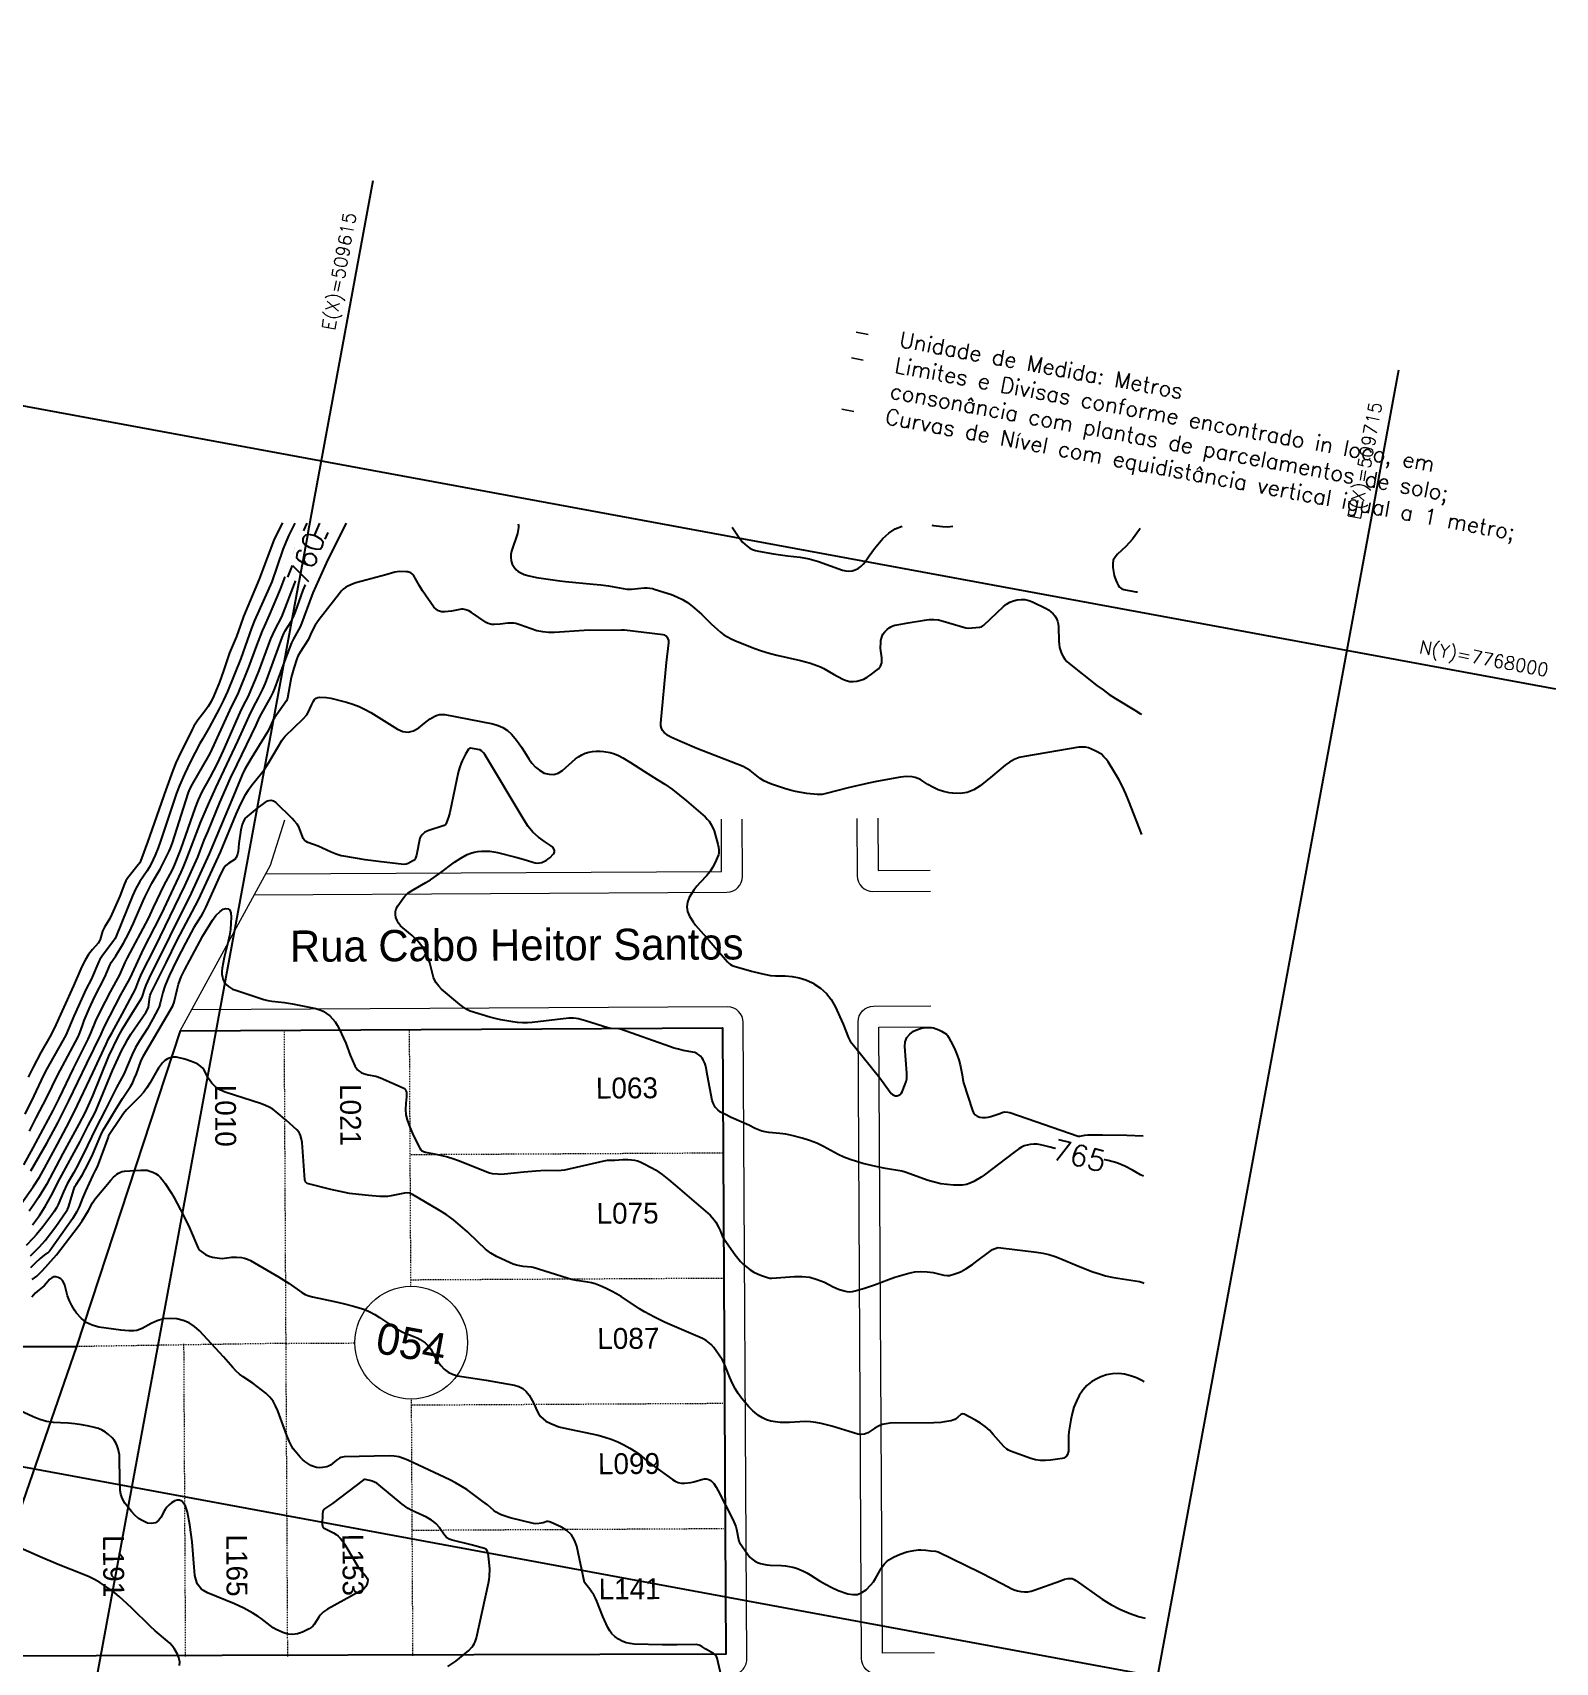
# Model space of a CAD drawing. Header units: centimetres. Extents: x 0 to 1302389, y -144212 to 85618.
# Drawn here: x 380644 to 395193, y -73095 to -57530 of the extents above; entities that cross this region are included whole.
import ezdxf
from ezdxf.enums import TextEntityAlignment as Align

# ---------------------------------------------------------------- set-up
doc = ezdxf.new("R2010")
doc.units = ezdxf.units.CM
doc.header["$LTSCALE"] = 4
doc.linetypes.add('Contínua', pattern=[0])
doc.linetypes.add('TRACEJADO', pattern=[2, 1, -1])
for name, color, linetype in [('CANEVA', 252, 'Continuous'), ('CURVAS-INTERMEDIARIAS', 39, 'Continuous'), ('CURVAS-MESTRA', 34, 'Continuous'), ('LIMITE-L', 7, 'Continuous')]:
    doc.layers.add(name, color=color, linetype=linetype)
for name, color, linetype, lineweight in [('K-ALINHAMENTO', 10, 'Continuous', 9), ('P-MEIOFIO', 171, 'Continuous', 9), ('P-URB', 2, 'Continuous', 9), ('textos', 2, 'Continuous', 9)]:
    doc.layers.add(name, color=color, linetype=linetype, lineweight=lineweight)
doc.styles.add('EC_NOMES', font='GOTHIC.TTF')
doc.styles.add('L50', font='ROMANS.SHX', dxfattribs={"height": 1.25})
doc.styles.add('Padrão', font='simplex.shx')
doc.styles.add('ROMANS', font='romans.shx')

msp = doc.modelspace()

# ---------------------------------------------------------------- linework, layer by layer
at = {"color": 1}
for points in [[(382052.921, -67063.251), (387235.376, -67034.993), (387267.982, -73014.749), (380045.021, -73034.495)], [(382052.921, -67063.251), (381063.779, -70078.744)]]:
    msp.add_lwpolyline(points, dxfattribs=at)
at = {"layer": 'CURVAS-INTERMEDIARIAS'}
for points, elevation in [([(380533.538, -68715.198), (380651.239, -68552.643), (380710.085, -68462.142), (380759.407, -68374.32), (380880.738, -68144.207), (380967.943, -67983.022), (381044.324, -67833.47), (381220.288, -67465.263), (381345.901, -67189.086), (381369.258, -67140.709), (381403.089, -67077.543), (381500.035, -66904.668), (381603.403, -66714.026), (381625.939, -66663.733), (381654.936, -66589.702), (381686.278, -66519.438), (381813.954, -66265.179), (382097.916, -65678.686), (382221.978, -65404.757), (382246.631, -65344.041), (382284.555, -65242.753), (382320.124, -65155.473), (382434.565, -64882.493), (382535.976, -64650.322), (382597.889, -64518.742), (382781.575, -64143.793), (382813.394, -64070.232), (382830.318, -64034.956), (382921.235, -63876.008), (382944.118, -63830.309), (382958.473, -63794.782), (383063.324, -63506.45), (383122.121, -63356.295), (383139.244, -63319.779), (383189.249, -63233.797), (383206.081, -63198.363), (383324.736, -62881.162), (383468.838, -62562.113), (383643.475, -62214.831)], 75944.034), ([(383150.639, -62213.286), (383092.559, -62329.929), (383062.378, -62397.418), (383036.075, -62466.464), (382929.432, -62773.661), (382764.971, -63145.107), (382737.289, -63216.898), (382635.066, -63506.425), (382506.472, -63821.294), (382467.496, -63904.246), (382425.439, -63988.625), (382328.025, -64172.38), (382266.526, -64276.368), (382243.165, -64318.674), (382153.531, -64489.991), (382095.227, -64611.19), (382048.446, -64720.105), (382020.161, -64793.903), (381868.444, -65242.033), (381842.42, -65313.908), (381814.097, -65384.891), (381776.302, -65468.142), (381758.33, -65502.231), (381737.532, -65534.724), (381667.47, -65635.356), (381629.83, -65704.488), (381598.882, -65774.378), (381443.641, -66159.223), (381431.64, -66181.675), (381410.697, -66213.908), (381311.198, -66342.771), (381286.986, -66380.522), (381276.592, -66400.362), (381202.496, -66571.782), (381156.539, -66662.9), (381038.607, -66922.901), (380960.328, -67104.13), (380780.828, -67425.63), (380748.246, -67487.354), (380655.795, -67685.059), (380571.093, -67859.03)], 75545.377), ([(383032.913, -62212.917), (382970.868, -62328.068), (382947.966, -62376.286), (382885.522, -62546.129), (382807.885, -62749.732), (382659.174, -63105.479), (382632.045, -63190.244), (382593.385, -63298.318), (382525.285, -63454.285), (382468.536, -63624.47), (382429.15, -63732.085), (382376.362, -63864.519), (382350.552, -63917.4), (382321.204, -63964.245), (382289.795, -64009.737), (382224.03, -64094.623), (382203.748, -64123.937), (382185.485, -64154.557), (382168.562, -64186.042), (382038.943, -64448.131), (382013.759, -64503.165), (381984.175, -64578.284), (381917.334, -64760.743), (381740.751, -65262.515), (381684.992, -65416.799), (381667.503, -65458.537), (381654.346, -65479.073), (381552.634, -65602.744), (381534.795, -65629.257), (381521.641, -65658.438), (381477.083, -65777.818), (381401.768, -65950.128), (381382.511, -65989.036), (381331.925, -66073.776), (381311.946, -66112.805), (381304.44, -66133.361), (381288.85, -66190.937), (381284.007, -66202.893), (381269.982, -66224.668), (381215.918, -66286.367), (381177.782, -66335.086), (381145.494, -66387.865), (381131.28, -66415.492), (381104.922, -66471.718), (381036.166, -66632.996), (380850.511, -67040.226), (380809.771, -67119.781), (380722.052, -67271.07), (380648.428, -67410.52), (380602.858, -67505.197)], 75445.713), ([(380613.72, -68021.735), (380678.64, -67892.424), (380779.909, -67698.445), (380882.204, -67488.208), (381080.848, -67119.578), (381096.602, -67082.789), (381119.658, -67011.786), (381136.972, -66965.18), (381184.246, -66854.532), (381237.313, -66740.23), (381334.723, -66550.019), (381384.31, -66429.318), (381395.719, -66410.02), (381439.35, -66348.177), (381512.632, -66225.61), (381564.955, -66129.546), (381609.822, -66036.32), (381700.151, -65822.717), (381719.748, -65780.76), (381784.46, -65653.123), (381864.298, -65519.918), (381949.903, -65348.688), (381962.822, -65317.862), (381980.493, -65266.579), (382131.857, -64795.5), (382144.333, -64761.48), (382170.937, -64707.266), (382327.052, -64437.311), (382342.458, -64408.333), (382528.665, -64003.708), (382610.196, -63835.222), (382710.522, -63588.783), (382787.109, -63381.54), (382840.93, -63241.757), (382858.322, -63201.145), (382908.487, -63093.666), (383012.583, -62844.761), (383156.521, -62463.494), (383206.41, -62347.684), (383268.131, -62213.654)], 75645.041), ([(385283.889, -62219.974), (385285.426, -62237.398), (385285.875, -62256.748), (385284.71, -62275.9), (385275.892, -62313.382), (385220.537, -62481.007), (385214.15, -62512.462), (385212.388, -62543.677), (385217.579, -62574.503), (385227.39, -62605.068), (385244.931, -62636.25), (385262.452, -62658.155), (385284.27, -62675.786), (385308.956, -62690.561), (385341.221, -62704.304), (385387.399, -62718.721), (385459.178, -62732.202), (385569.579, -62749.866), (385680.252, -62765.402), (385735.771, -62771.663), (386000.098, -62795.824), (386073.636, -62804.005), (386146.875, -62814.522), (386321.582, -62843.546), (386344.13, -62845.096), (386366.723, -62844.647), (386488.331, -62833.734), (386514.978, -62833.506), (386541.376, -62835.281), (386567.4, -62840.067), (386593.168, -62846.843), (386746.847, -62896.876), (386800.644, -62917.838), (386852.343, -62942.579), (386900.923, -62973.018), (386947.418, -63007.227), (387035.307, -63083.509), (387127.593, -63176.87), (387186.437, -63230.974), (387217.29, -63256.477), (387249.637, -63279.762), (387283.147, -63301.032), (387318.403, -63319.269), (387354.814, -63335.481), (387536.552, -63406.992), (387608.586, -63433.087), (387681.408, -63456.51), (387755.397, -63475.912), (387980.205, -63524.73), (388076.919, -63551.968), (388138.222, -63572.452), (388171.113, -63585.936), (388202.906, -63601.852), (388295.52, -63655.899), (388386.45, -63705.348), (388418.695, -63718.318), (388451.61, -63726.677), (388485.538, -63728.129), (388520.144, -63724.974), (388554.218, -63715.639), (388586.892, -63703.299), (388617.484, -63686.429), (388646.686, -63666.546), (388725.328, -63604.299), (388736.789, -63592.784), (388746.138, -63580.079), (388752.338, -63565.555), (388756.418, -63549.829), (388757.905, -63533.107), (388757.114, -63499.749), (388747.123, -63434.763), (388744.946, -63407.483), (388747.118, -63352.699), (388749.254, -63334.06), (388756.642, -63303.661), (388768.288, -63275.671), (388786.335, -63251.326), (388808.649, -63229.39), (388826.62, -63215.662), (388844.272, -63204.267), (388862.749, -63194.879), (388882.473, -63188.509), (388903.033, -63184.138), (389010.955, -63167.595), (389165.934, -63139.524), (389210.483, -63134.394), (389254.801, -63133.579), (389298.754, -63139.245), (389342.466, -63149.234), (389560.438, -63215.691), (389581.155, -63217.166), (389694.324, -63209.143), (389710.409, -63203.6), (389732.061, -63188.819), (389919.287, -63011.943), (389948.854, -62988.55), (389980.381, -62969.086), (390014.872, -62955.521), (390051.322, -62945.895), (390088.844, -62943.137), (390125.722, -62944.911), (390161.627, -62953.488), (390196.886, -62966.608), (390327.324, -63029.709), (390351.525, -63043.817), (390373.911, -63060.073), (390393.541, -63079.56), (390411.357, -63101.185), (390425.243, -63125.327), (390436.064, -63150.474), (390442.287, -63177.143), (390445.436, -63204.816), (390448.654, -63340.377), (390451.162, -63371.083), (390455.984, -63401.274), (390464.26, -63430.714), (390474.826, -63459.655), (390489.058, -63486.75), (390505.673, -63512.024), (390525.849, -63534.541), (390548.407, -63555.238), (390813.581, -63764.073), (390871.133, -63807.56), (390929.769, -63849.454), (390990.042, -63888.964), (391175.626, -64000.561), (391229.504, -64035.677), (391238.295, -64042.667)], 75944.034), ([(387326.686, -62253.282), (387390.489, -62347.373), (387427.896, -62394.842), (387472.481, -62435.66), (387497.521, -62452.255), (387523.748, -62466.149), (387551.735, -62476.001), (387580.909, -62483.163), (387721.395, -62506.181), (387855.576, -62525.582), (387976.384, -62540.79), (388065.058, -62556.519), (388151.521, -62581.701), (388383.569, -62664.188), (388413.891, -62671.329), (388444.109, -62673.991), (388474.174, -62669.956), (388504.137, -62661.433), (388532.072, -62646.819), (388557.583, -62629.305), (388579.49, -62607.436), (388598.984, -62582.668), (388635.479, -62527.798), (388687.29, -62458.102), (388768.864, -62360.772), (388823.984, -62309.707), (388884.339, -62268.709), (388952.554, -62242.826)], 75844.37), ([(389237.053, -62235.089), (389251.532, -62238.291), (389338.006, -62248.049), (389387.853, -62248.631), (389436.518, -62243.38)], 75844.37), ([(380628.631, -68399.088), (380780.388, -68136.213), (380884.445, -67942.942), (380990.591, -67730.841), (381162.208, -67374.429), (381299.615, -67093.711), (381332.13, -67020.938), (381488.841, -66717.961), (381576.787, -66560.005), (381708.025, -66277.843), (381813.25, -66073.751), (381877.982, -65942.216), (382064.352, -65549.276), (382087.246, -65497.702), (382119.357, -65417.84), (382252.008, -65067.397), (382324.65, -64897.482), (382394.569, -64741.324), (382604.905, -64296.764), (382711.881, -64058), (382752.817, -63977.335), (382802.833, -63884.159), (382843.925, -63799.186), (382868.626, -63741.286), (382891.336, -63682.583), (383029.368, -63305.364), (383044.207, -63269.521), (383057.87, -63243.89), (383115.293, -63154.453), (383135.273, -63115.201), (383155.746, -63062.683), (383230.912, -62855.725), (383272.738, -62750.212), (383346.902, -62571.892), (383468.28, -62302.291)], 75844.37), ([(391227.529, -62264.408), (391221.195, -62276.697), (391152.593, -62367.17), (391121.637, -62403.3), (391088.477, -62437.421), (391008.333, -62510.662), (390985.617, -62538.553), (390969.59, -62568.755), (390963.597, -62602.411), (390964.292, -62638.377), (390979.089, -62714.375), (390992.712, -62759.803), (391005.085, -62788.784), (391014.773, -62807.286), (391025.199, -62821.292), (391037.358, -62832.943), (391052.119, -62841.041), (391068.614, -62846.773), (391184.734, -62869.963), (391200.81, -62870.338)], 75844.37), ([(391243.029, -65186.855), (391118.642, -64870.116), (391088.95, -64799.971), (391056.882, -64730.999), (391021.232, -64663.807), (390983.217, -64597.79), (390920.619, -64495.419), (390901.986, -64468.83), (390880.178, -64444.785), (390856.763, -64422.025), (390803.379, -64391.591), (390761.871, -64371.975), (390732.64, -64361.337), (390702.883, -64354.371), (390672.359, -64352.93), (390641.329, -64355.164), (390120.625, -64441.533), (390070.705, -64454.073), (390023.077, -64471.597), (389978.917, -64496.572), (389937.052, -64526.521), (389815.986, -64627.068), (389696.269, -64723.607), (389636.334, -64760.354), (389573.435, -64786.205), (389506.095, -64795.72), (389435.808, -64794.353), (389401.516, -64789.276), (389347.213, -64777.422), (389294.725, -64760.958), (389244.927, -64737.551), (389196.932, -64709.542), (389150.101, -64677.754), (389126.224, -64663.868), (389101.433, -64652.347), (389075.291, -64644.356), (389048.256, -64638.734), (388992.84, -64635.543), (388937.592, -64640.987), (388708.358, -64681.816), (388631.218, -64697.031), (388435.385, -64743.755), (388225.975, -64797.651), (388188.93, -64804.734), (388163.843, -64806.729), (388138.728, -64806.347), (388041.883, -64795.95), (387987.581, -64788.15), (387933.783, -64778.062), (387880.738, -64764.555), (387828.195, -64748.77), (387704.833, -64707.337), (387666.855, -64692.255), (387630.271, -64674.623), (387595.791, -64653.174), (387562.714, -64629.177), (387498.388, -64577.699), (387455.895, -64549.975), (387432.839, -64539.484), (386991.916, -64367.299), (386826.544, -64297.715), (386742.002, -64258.952), (386719.634, -64245.618), (386678.969, -64212.882), (386663.543, -64193.239), (386652.198, -64172.08), (386646.969, -64148.645), (386645.809, -64123.701), (386700.223, -63545.284), (386723.828, -63358.326), (386724.075, -63346.068), (386722.561, -63334.234), (386712.46, -63312.322), (386695.407, -63289.855), (386686.123, -63283.873), (386669.992, -63279.627), (386300.912, -63237.07), (386270.374, -63234.997), (385912.552, -63240.188), (385631.844, -63258.243), (385574.663, -63258.294), (385518.206, -63253.491), (385462.864, -63241.395), (385408.245, -63224.445), (385299.726, -63184.406), (385261.356, -63174.471), (385240.811, -63170.91), (385222.387, -63169.037), (385185.272, -63170.088), (385112.735, -63180.244), (385055.176, -63183.437), (385031.682, -63182.513), (385020.138, -63180.483), (384997.556, -63173.738), (384976.437, -63163.523), (384837.851, -63067.438), (384812.371, -63052.242), (384784.961, -63040.855), (384756.391, -63035.477), (384741.952, -63035.952), (384647.628, -63054.378), (384582.114, -63062.892), (384551.669, -63060.969), (384523.799, -63053.389), (384499.782, -63037.348), (384478.341, -63015.652), (384370.739, -62862.382), (384339.252, -62813.807), (384284.377, -62712.041), (384274.523, -62701.738), (384256.572, -62690.061), (384229.627, -62680.818), (384211.951, -62678.465), (384150.991, -62676.48), (384128.657, -62678.324), (384106.694, -62682.771), (384019.742, -62709.41), (383732.765, -62784.452), (383707.019, -62793.409), (383657.407, -62816.191), (383634.364, -62830.492), (383612.821, -62846.55), (383593.535, -62865.255), (383575.757, -62885.728), (383381.904, -63134.646), (383343.604, -63190.175), (383312.298, -63249.926), (383275.99, -63327.766), (383199.374, -63446.87), (383179.046, -63485.105), (383167.825, -63511.724), (383140.041, -63599.378), (383115.912, -63688.042), (383097.227, -63778.015), (383078.205, -63885.287), (383069.376, -63911.031), (382954.939, -64073.034), (382940.87, -64098.611), (382903.522, -64178.235), (382885.238, -64212.753), (382731.743, -64462.05), (382670.032, -64571.796), (382647.978, -64619.482), (382546.871, -64856.483), (382332.391, -65373.685), (382160.387, -65748.764), (381954.069, -66157.468), (381759.521, -66556.164), (381726.864, -66627.179), (381712.99, -66661.031), (381691.679, -66731.091), (381679.881, -66761.718), (381572.583, -66928.8), (381490.157, -67064.547), (381462.191, -67114.506), (381370.259, -67303.915), (381217.358, -67683.668), (381189.233, -67748.364), (381146.664, -67838.426), (381086.588, -67955.72), (380934.609, -68235.936), (380778.363, -68530.961), (380700.957, -68656.101), (380657.18, -68722.082), (380610.217, -68785.833)], 76043.698), ([(380642.429, -68915.865), (380709.414, -68825.417), (380763.364, -68741.947), (380821.408, -68639.987), (380904.944, -68474.963), (381099.221, -68119.108), (381175.636, -67967.18), (381238.457, -67848.954), (381251.75, -67819.95), (381407.167, -67443.368), (381498.348, -67248.418), (381525.015, -67195.676), (381553.368, -67143.903), (381584.238, -67093.589), (381616.8, -67044.266), (381725.46, -66888.189), (381742.012, -66860.142), (381750.08, -66837.582), (381763.453, -66739.006), (381767.167, -66723.233), (381772.936, -66708.072), (381922.201, -66408.534), (382022.334, -66202.762), (382229.7, -65811.542), (382438.022, -65357.256), (382588.999, -64994.508), (382632.074, -64901.874), (382680.9, -64802.904), (382706.637, -64760.186), (382735.871, -64719.613), (382831.253, -64603.215), (382855.817, -64570.526), (382900.07, -64501.694), (383025.238, -64289.052), (383040.165, -64267.333), (383057.893, -64247.844), (383229.283, -64083.458), (383263.399, -64044.76), (383276.806, -64022.983), (383307.763, -63953.216), (383326.767, -63914.524), (383338.733, -63898.846), (383352.851, -63886.778), (383370.181, -63880.087), (383389.652, -63877.004), (383452.995, -63878.71), (383493.089, -63885.457), (383643.591, -63924.21), (383704.476, -63942.843), (383763.817, -63965.063), (383820.865, -63992.677), (383876.37, -64023.868), (384130.175, -64183.304), (384182.318, -64203.12), (384233.636, -64209.791), (384283.712, -64196.733), (384332.963, -64170.529), (384402.939, -64112.782), (384443.527, -64082.779), (384487.083, -64057.287), (384509.987, -64048.291), (384533.357, -64042.483), (384557.407, -64041.442), (384581.924, -64043.578), (385042.107, -64131.572), (385091.822, -64146.207), (385138.382, -64166.513), (385180.215, -64195.34), (385218.892, -64229.848), (385253.63, -64269.983), (385286.581, -64311.46), (385316.851, -64354.936), (385345.323, -64399.751), (385383.951, -64465.03), (385413.978, -64506.697), (385448.043, -64543.951), (385488.165, -64574.58), (385532.324, -64600.807), (385578.295, -64613.048), (385622.819, -64614.856), (385665.178, -64601.001), (385706.089, -64576.713), (385831.257, -64466.627), (385860.074, -64444.879), (385890.51, -64426.277), (385923.368, -64412.39), (385957.836, -64401.639), (385993.669, -64395.406), (386029.614, -64391.808), (386065.749, -64392.168), (386101.996, -64395.164), (386160.991, -64405.979), (386202.923, -64417.869), (386243.148, -64434.663), (386282.231, -64454.732), (386358.021, -64500.879), (386489.338, -64587.533), (386611.893, -64661.705), (386685.367, -64708.65), (386757.033, -64758.079), (386825.997, -64811.224), (386893.145, -64866.842), (387068.539, -65020.116), (387089.307, -65040.026), (387108.123, -65061.785), (387131.376, -65097.924), (387154.664, -65152.373), (387191.545, -65280.885), (387197.911, -65309.527), (387201.347, -65338.661), (387201.262, -65353.169), (387199.805, -65367.423), (387196.304, -65381.33), (387161.923, -65461.847), (387140.376, -65503.607), (387115.745, -65543.185), (387086.519, -65579.493), (387021.097, -65647.323), (386990.012, -65682.669), (386961.977, -65720.484), (386918.294, -65789.411), (386901.098, -65833.951), (386893.865, -65878.435), (386901.546, -65922.836), (386919.188, -65967.192), (386953.831, -66021.286), (386976.82, -66053.372), (387001.709, -66084.006), (387107.9, -66201.675), (387284.487, -66405.389), (387298.034, -66418.522), (387312.745, -66429.854), (387329.181, -66438.484), (387346.781, -66445.312), (387512.854, -66493.377), (387603.703, -66516.592), (387649.433, -66526.133), (387695.434, -66533.444), (387741.852, -66537.395), (387833.385, -66539.129), (387901.413, -66544.275), (387967.789, -66555.896), (388031.723, -66577.231), (388094, -66605.061), (388109.64, -66613.503), (388172.562, -66656.118), (388228.315, -66705.394), (388273.315, -66764.654), (388311.135, -66830.574), (388387.128, -67000.901), (388440.305, -67130.244), (388456.954, -67161.92), (388486.074, -67200.156), (388737.505, -67510.945), (388837.555, -67649.24), (388847.951, -67661.71), (388859.52, -67671.671), (388872.143, -67679.05), (388886.342, -67682.564), (388904.461, -67683.235), (388920.094, -67679.038), (388933.679, -67672.102), (388944.185, -67661.039), (388952.633, -67647.235), (388981.619, -67573.322), (388989.755, -67547.38), (388995.442, -67521.086), (388997.46, -67494.246), (388997.018, -67467.064), (388976.326, -67212.979), (388981.661, -67167.192), (388996.19, -67126.832), (389024.508, -67094.613), (389062.012, -67067.811), (389099.388, -67050.917), (389128.065, -67040.575), (389157.27, -67033.301), (389187.248, -67030.618), (389223.683, -67031.55), (389250.98, -67035.974), (389277.477, -67042.814), (389302.773, -67053.242), (389327.27, -67066.078), (389374.194, -67096.433), (389383.749, -67106.539), (389395.615, -67123.892), (389438.807, -67205.45), (389459.723, -67249.255), (389478.245, -67293.945), (389493.188, -67339.962), (389505.74, -67386.853), (389520.262, -67451.227), (389526.268, -67482.143), (389532.473, -67528.937), (389538.853, -67559.639), (389622.623, -67824.218), (389634.263, -67846.689), (389649.35, -67865.256), (389669.612, -67877.977), (389693.33, -67886.797), (389720.212, -67889.796), (389746.927, -67890.129), (389773.395, -67886.474), (389799.696, -67880.163), (389875.88, -67855.417), (389916.581, -67838.742), (389933.873, -67836.919), (389960.143, -67839.115), (389981.427, -67844.597), (390635.074, -68067.707), (390649.272, -68067.491), (390695.993, -68058.608), (390727.411, -68055.481), (390866.554, -68055.428), (391099.094, -68059.195), (391254.934, -68064.869)], 76143.362), ([(380625.615, -69212.349), (380711.529, -69127.354), (380764.559, -69066.913), (380866.021, -68932.797), (380966.42, -68788.745), (380978.645, -68768.594), (380987.393, -68746.748), (381038.11, -68578.935), (381048.942, -68550.521), (381059.72, -68530.468), (381117.683, -68442.226), (381173.806, -68333.931), (381219.123, -68239.745), (381295.74, -68059.122), (381318.278, -68012.874), (381367.987, -67927.617), (381434.865, -67817.61), (381504.719, -67707.787), (381554.767, -67633.316), (381578.637, -67595.553), (381600.519, -67556.754), (381619.413, -67516.41), (381636.315, -67475.049), (381679.747, -67356.667), (381703.123, -67300.56), (381985.527, -66823.42), (381997.645, -66790.348), (382025.572, -66667.461), (382038.686, -66618.022), (382065.103, -66545.997), (382098.283, -66476.812), (382241.893, -66210.527), (382271.949, -66157.265), (382362.617, -66007.017), (382395.316, -65962.554), (382435.388, -65924.591), (382463.894, -65902.056), (382490.249, -65894.569), (382512.298, -65896.351), (382527.895, -65912.052), (382539.186, -65937.012), (382540.474, -65976.574), (382539.705, -66035.61), (382535.425, -66094.231), (382525.868, -66152.232), (382512.8, -66209.817), (382492.16, -66286.558), (382474.298, -66363.021), (382454.35, -66464.112), (382451.225, -66493.484), (382453.193, -66522.944), (382457.445, -66550.243), (382462.611, -66570.23), (382470.095, -66589.025), (382481.064, -66606.02), (382494.363, -66621.814), (382515.419, -66640.115), (382534.227, -66653.349), (382554.679, -66663.886), (382576.215, -66672.617), (382854.405, -66763.514), (382892.344, -66774.028), (382931.062, -66781.26), (383049.929, -66792.927), (383128.59, -66804.598), (383350.644, -66850.982), (383387.051, -66861.892), (383421.587, -66876.399), (383453.32, -66896.317), (383483.184, -66919.822), (383509.703, -66947.554), (383533.815, -66977.021), (383554.321, -67009.105), (383572.429, -67042.925), (383636.029, -67181.572), (383679.176, -67296.08), (383722.825, -67397.282), (383734.32, -67417.132), (383748.1, -67434.768), (383765.287, -67449.101), (383784.756, -67461.23), (383806.44, -67470.363), (383828.574, -67477.999), (383851.359, -67483.362), (383923.511, -67496.476), (383969.166, -67512.57), (384184.095, -67607.026), (384195.887, -67614.677), (384205.447, -67623.993), (384211.667, -67635.804), (384215.665, -67649.282), (384216.905, -67664.298), (384216.323, -67694.281), (384209.461, -67755.962), (384208.327, -67815.052), (384211.542, -67864.152), (384222.41, -67912.152), (384247.501, -67982.187), (384284.379, -68065.72), (384342.664, -68184.696), (384353.964, -68200.557), (384361.36, -68206.767), (384378.77, -68216.327), (384397.725, -68222.737), (384497.987, -68240.86), (384552.715, -68252.225), (384606.828, -68265.766), (384660.027, -68282.555), (384712.599, -68301.528), (385010.265, -68418.4), (385036.601, -68424.795), (385087.978, -68430.098), (385109.675, -68430.771), (385153.065, -68428.397), (385337.397, -68408.382), (385453.226, -68398.854), (385543.103, -68395.123), (385665.393, -68396.598), (385692.725, -68395.13), (385728.753, -68389.156), (386103.772, -68304.683), (386137.906, -68299.798), (386207.627, -68297.868), (386282.506, -68292.644), (386332.384, -68292.897), (386365.498, -68295.294), (386394.056, -68299.586), (386422.006, -68305.964), (386449.054, -68315.47), (386475.503, -68327.064), (386561.065, -68371.721), (386595.16, -68391.691), (386660.5, -68436.191), (386723.144, -68484.703), (386783.947, -68535.5), (387116.421, -68823.879), (387137.551, -68844.576), (387156.825, -68866.703), (387173.301, -68890.978), (387198.125, -68937.492), (387213.263, -68970.764), (387233.217, -69021.749), (387250.07, -69053.807), (387356.774, -69201.946), (387381.946, -69234.01), (387408.564, -69264.72), (387437.371, -69293.401), (387467.636, -69320.72), (387500.1, -69345.071), (387533.998, -69366.929), (387570.042, -69385.019), (387607.522, -69400.597), (387666.38, -69419.89), (387686.914, -69423.672), (387707.788, -69424.629), (387924.238, -69407.85), (387998.134, -69408.556), (388070.483, -69416.973), (388140.527, -69436.944), (388209.036, -69464.617), (388294.332, -69507.472), (388344.584, -69529.736), (388396.758, -69547.025), (388423.327, -69552.104), (388449.901, -69554.296), (388476.48, -69552.131), (388503.047, -69547.065), (388592.924, -69521.27), (388686.711, -69489.62), (388820.728, -69438.137), (388881.376, -69416.735), (389014.676, -69376.927), (389072.928, -69365.753), (389131.299, -69360.298), (389189.842, -69363.408), (389248.495, -69372.234), (389351.43, -69395.584), (389380.868, -69400.109), (389402.922, -69399.064), (389445.415, -69388.325), (389493.673, -69371.941), (389516.669, -69361.077), (389559.947, -69336.375), (389623.537, -69295.59), (389654.313, -69273.717), (389803.037, -69160.057), (389814.989, -69152.575), (389840.496, -69140.462), (389867.451, -69133.735), (389895.225, -69133.99), (390234.874, -69178.296), (390294.919, -69187.704), (390354.283, -69200.746), (390412.498, -69217.974), (390440.963, -69228.482), (390652.736, -69317.743), (390773.224, -69363.378), (390838.107, -69384.899), (390895.925, -69401.426), (390954.608, -69414.585), (391013.857, -69425.508), (391220.973, -69456.576), (391248.423, -69465.497), (391260.767, -69475.023)], 76342.69), ([(391264.655, -70414.792), (391243.479, -70402.403), (391190.37, -70376.672), (391134.591, -70357.391), (391077.025, -70342.41), (391018.745, -70336.501), (390961.251, -70337.649), (390904.962, -70349.387), (390849.477, -70368.186), (390817.605, -70382.438), (390764.616, -70412.856), (390717.008, -70449.042), (390677.446, -70493.9), (390643.263, -70544.535), (390616.471, -70600.923), (390593.548, -70658.635), (390576.453, -70718.324), (390563.226, -70779.346), (390545.428, -70894.203), (390542.116, -70930.685), (390541.079, -70967.303), (390542.806, -71059.415), (390540.763, -71076.784), (390530.274, -71110.309), (390521.158, -71124.274), (390510.099, -71135.64), (390496.11, -71143.12), (390480.176, -71148.011), (390368.51, -71163.589), (390320.99, -71167.745), (390297.161, -71167.864), (390273.288, -71167.012), (390226.21, -71160.486), (390180.508, -71147.393), (389987.398, -71076.922), (389969.128, -71068.622), (389951.984, -71058.665), (389922.253, -71032.134), (389823.145, -70917.05), (389784.99, -70877.419), (389744.256, -70841.042), (389699.644, -70809.532), (389652.445, -70781.274), (389543.256, -70724.125), (389532.768, -70721.154), (389521.962, -70722.645), (389511.69, -70727.669), (389483.919, -70753.797), (389469.531, -70765.794), (389454.109, -70775.817), (389437.118, -70782.865), (389419.076, -70787.924), (389356.306, -70798.537), (389322.627, -70802.654), (389254.826, -70806.317), (388837.498, -70811.149), (388798.587, -70815.171), (388761.095, -70823.581), (388725.718, -70838.594), (388691.75, -70857.992), (388654.124, -70884.306), (388624.927, -70901.473), (388593.389, -70913.861), (388560.684, -70918.685), (388528.019, -70913.696), (388280.334, -70838.771), (388179.258, -70812.704), (388128.297, -70802.896), (388077.072, -70796.273), (388025.446, -70794.4), (387973.567, -70795.703), (387876.652, -70802.644), (387831.912, -70803.928), (387787.354, -70802.691), (387743.06, -70797.662), (387698.949, -70790.113), (387656.722, -70777.297), (387616.685, -70760.305), (387579.948, -70737.03), (387545.4, -70709.578), (387526.918, -70692.219), (387488.422, -70653.386), (387451.908, -70612.873), (387418.4, -70569.863), (387386.874, -70525.173), (387360.852, -70485.31), (387329.93, -70431.701), (387305.099, -70375.021), (387255.973, -70245.473), (387245.045, -70222.658), (387232.333, -70200.78), (387153.008, -70087.951), (387127.347, -70057.712), (387112.643, -70044.476), (387080.329, -70021.177), (387045.488, -70001.841), (386731.271, -69868.513), (386681.979, -69846.102), (386584.943, -69797.997), (386490.262, -69745.484), (386444.026, -69717.333), (386266.251, -69601.26), (386221.79, -69573.873), (386176.356, -69548.353), (386129.453, -69525.623), (386081.579, -69504.751), (386017.932, -69480.772), (385983.198, -69470.354), (385947.774, -69462.625), (385839.573, -69446.492), (385794.569, -69437.521), (385750.018, -69426.476), (385426.05, -69323.718), (385409.722, -69320.925), (385332.477, -69313.439), (385299.845, -69308.486), (385267.824, -69301.376), (385236.69, -69291.004), (385206.167, -69278.475), (385077.624, -69217.791), (385022.226, -69186.57), (384971.897, -69147.711), (384901.328, -69082.462), (384798.58, -68982.536), (384733.874, -68923.843), (384666.618, -68868.479), (384595.547, -68818.127), (384521.916, -68771.102), (384274.032, -68625.155), (384259.502, -68618.387), (384244.543, -68613.556), (384212.902, -68611.635), (384164.199, -68619.007), (384071.668, -68639.143), (384035.234, -68643.856), (383998.515, -68645.172), (383961.612, -68644.245), (383853.167, -68636.458), (383762.274, -68627.525), (383671.893, -68615.444), (383582.272, -68598.638), (383493.153, -68578.671), (383281.361, -68525.344), (383268.178, -68519.788), (383257.261, -68510.525), (383253.088, -68504.636), (383249.74, -68498.403), (383246.392, -68484.538), (383218.947, -68130.38), (383214.035, -68096.281), (383204.693, -68063.127), (383197.82, -68047.496), (383189.571, -68032.787), (383167.555, -68007.012), (383069.252, -67918.357), (382970.583, -67835.249), (382938.897, -67811.782), (382904.847, -67791.902), (382868.992, -67775.317), (382831.904, -67761.727), (382483.21, -67649.842), (382434.688, -67627.594), (382391.355, -67599.148), (382355.819, -67561.409), (382325.491, -67517.477), (382280.209, -67433.629), (382271.138, -67421.17), (382249.07, -67399.52), (382223.347, -67381.907), (382209.576, -67374.651), (382162.113, -67354.737), (382098.732, -67333.098), (382033.359, -67318.571), (382018.4, -67316.102), (381988.33, -67315.332), (381959.693, -67319.529), (381933.196, -67331.186), (381908.123, -67347.808), (381885.64, -67369.885), (381864.865, -67393.311), (381846.649, -67418.79), (381830.138, -67445.629), (381764.358, -67564.069), (381736.182, -67608.85), (381704.989, -67651.362), (381669.655, -67690.504), (381542.326, -67818.981), (381513.733, -67853.125), (381487.739, -67889.28), (381370.992, -68065.653), (381364.771, -68077.497), (381260.095, -68361.422), (381243.02, -68397.734), (381219.073, -68442.831), (381149.409, -68593.33), (381121.489, -68659.827), (381089.445, -68742.945), (381064.981, -68794.736), (381045.787, -68827.758), (381024.402, -68859.423), (380807.834, -69163.83), (380795.462, -69175.774), (380756.133, -69205.655), (380716.69, -69238.788), (380673.028, -69278.845), (380625.235, -69326.46)], 76442.354), ([(380641.365, -69438.207), (380685.109, -69404.561), (380737.329, -69352.463), (380871.516, -69201.284), (381080.749, -68930.447), (381119.172, -68876.886), (381179.128, -68778.563), (381217.134, -68705.86), (381243.539, -68666.164), (381390.637, -68490.521), (381418.311, -68460.586), (381433.219, -68446.708), (381448.654, -68433.373), (381465.221, -68422.254), (381482.683, -68413.368), (381501.463, -68407.826), (381521.14, -68404.508), (381679.524, -68392.795), (381708.715, -68392.724), (381737.464, -68395.328), (381765.558, -68401.966), (381793.219, -68411.281), (381818.935, -68424.706), (381842.651, -68440.62), (381863.374, -68460.279), (381882.105, -68482.437), (381910.491, -68522.453), (381969.931, -68612.727), (381997.092, -68659.429), (382084.972, -68826.905), (382144.073, -68945.798), (382226.298, -69138.073), (382233.902, -69152.653), (382239.238, -69158.666), (382275.332, -69184.822), (382295.687, -69197.642), (382316.861, -69208.606), (382339.262, -69216.767), (382362.485, -69223.053), (382431.067, -69235.518), (382454.176, -69236.938), (382477.28, -69235.59), (382546.842, -69225.736), (382593.749, -69224.132), (382640.278, -69227.426), (382670.248, -69233.346), (382698.994, -69243.703), (382726.921, -69257.009), (382993.529, -69410.996), (383096.69, -69477.633), (383216.264, -69562.95), (383248.139, -69581.881), (383282.907, -69594.748), (383319.295, -69603.891), (383527.657, -69647.534), (383610.455, -69666.657), (383711.17, -69692.313), (383765.916, -69707.421), (383817.025, -69724.826), (383866.539, -69745.546), (383913.676, -69771.228), (383959.232, -69800.206), (384043.697, -69859.69), (384128.883, -69913.015), (384188.4, -69943.395), (384285.811, -69980.907), (384317.362, -69995.116), (384347.547, -70012.052), (384393.813, -70042.783), (384414.952, -70060.41), (384433.842, -70079.902), (384449.361, -70102.167), (384488.065, -70176.034), (384518.487, -70222.912), (384544.859, -70259.292), (384577.835, -70294.754), (384614.696, -70323.839), (384657.403, -70343.382), (384704.006, -70356.54), (384976.481, -70399.031), (385121.405, -70423.761), (385247.016, -70446.869), (385289.12, -70460.514), (385327.172, -70480.079), (385359.136, -70508.513), (385387.037, -70542.865), (385416.272, -70592.058), (385432.881, -70623.29), (385461.414, -70688.083), (385477.113, -70718.702), (385496.321, -70746.29), (385520.799, -70769.327), (385548.794, -70789.345), (385596.49, -70814.198), (385634.329, -70830.633), (385673.504, -70843.564), (385713.579, -70854.148), (386046.763, -70926.156), (386110.714, -70942.791), (386173.412, -70962.855), (386234.218, -70988.061), (386293.775, -71016.686), (386351.727, -71047.578), (386408.542, -71082.599), (386435.027, -71102.835), (386511.332, -71168.251), (386564.516, -71209.098), (386758.043, -71349.191), (386784.351, -71364.408), (386811.812, -71375.794), (386840.986, -71381.466), (386871.315, -71383.308), (386933.017, -71376.228), (386963.201, -71369.134), (387047.001, -71343.271), (387063.198, -71341.286), (387079.49, -71342.248), (387095.832, -71345.185), (387111.246, -71351.174), (387125.431, -71358.932), (387137.806, -71369.356), (387152.727, -71386.575), (387175.342, -71419.809), (387195.049, -71454.847), (387334.732, -71728.76), (387362.489, -71797.696), (387370.335, -71822.273), (387387.373, -71921.206), (387392.223, -71936.372), (387399.095, -71950.746), (387476.52, -72064.865), (387495.986, -72088.315), (387517.64, -72109.027), (387542.585, -72125.634), (387569.729, -72139.505), (387598.963, -72149.577), (387628.659, -72157.585), (387659.013, -72162.472), (387689.809, -72165.292), (387800.43, -72169.639), (387836.615, -72172.582), (387872.433, -72177.515), (387907.721, -72185.431), (387942.652, -72195.329), (388009.994, -72222.3), (388042.106, -72239.066), (388073.439, -72257.471), (388162.943, -72314.694), (388220.849, -72348.8), (388280.16, -72379.964), (388341.591, -72406.726), (388433.878, -72440.483), (388481.004, -72447.789), (388525.976, -72445.413), (388567.712, -72428.513), (388607.305, -72401.924), (388653.332, -72355.149), (388676.952, -72326.198), (388697.385, -72294.915), (388737.85, -72219.211), (388751.933, -72195.917), (388784.678, -72152.355), (388803.628, -72133.051), (388824.02, -72115.706), (388846.58, -72101.275), (388870.583, -72088.803), (388933.799, -72061.287), (388997.568, -72038.738), (389063.893, -72025.448), (389107.616, -72020.834), (389131.478, -72020.042), (389179.162, -72023.559), (389226.852, -72029.955), (389271.156, -72032.239), (389296.235, -72037.479), (389694.729, -72232.517), (389826.304, -72300.267), (389963.549, -72373.98), (389993.21, -72388.215), (390023.553, -72400.457), (390054.943, -72409.721), (390087.023, -72417.004), (390119.407, -72420.117), (390151.513, -72419.905), (390183.192, -72414.709), (390214.595, -72406.178), (390464.985, -72316.484), (390501.984, -72298.943), (390536.99, -72293.348), (390556.914, -72292.751), (390576.152, -72295.048), (390594.343, -72301.691), (390611.849, -72311.228), (390864.111, -72489.99), (390945.997, -72541.874), (391030.732, -72587.767), (391119.738, -72624.689), (391211.593, -72655.63), (391273.997, -72673.111)], 76542.018), ([(387244.964, -73315.229), (387185.873, -73054.599), (387178.636, -73036.824), (387166.06, -73022.329), (387150.164, -73010.282), (387076.264, -72966.907), (387038.693, -72941.836), (387012.878, -72928.778), (386984.222, -72924.742), (386802.384, -72928.565), (386661.07, -72927.975), (386393.024, -72919.828), (386352.837, -72915.284), (386313.891, -72906.713), (386276.767, -72892.113), (386240.884, -72873.485), (386206.049, -72847.805), (386179.448, -72822.44), (386157.686, -72792.82), (386139.143, -72760.368), (386093.307, -72655.316), (386034.904, -72510.2), (386021.184, -72480.008), (386005.733, -72450.844), (385987.691, -72423.198), (385967.908, -72396.578), (385916.203, -72332.36), (385843.592, -71986.238), (385822.575, -71927.942), (385792.724, -71876.659), (385749.611, -71835.879), (385697.651, -71802.12), (385593.874, -71754.626), (385581.944, -71750.902), (385569.984, -71749.149), (385557.959, -71750.384), (385521.262, -71761.951), (385485.335, -71768.967), (385449.232, -71770.681), (385431.342, -71768.552), (385207.758, -71713.331), (385179.723, -71705.214), (385120.931, -71684.251), (385096.445, -71672.888), (385073.061, -71659.792), (385051.33, -71644.103), (384990.081, -71590.456), (384947.302, -71556.812), (384843.896, -71480.532), (384792.583, -71444.917), (384740.038, -71411.364), (384685.644, -71380.906), (384630.03, -71352.503), (384229.488, -71164.272), (384186.767, -71146.561), (384142.629, -71132.733), (384097.41, -71124.098), (384051.415, -71121.917), (383621.963, -71131.756), (383589.867, -71137.291), (383575.027, -71143.722), (383547.29, -71161.98), (383488.885, -71211.517), (383472.431, -71221.42), (383454.376, -71227.977), (383415.38, -71234.761), (383385.981, -71235.625), (383357.24, -71232.982), (383329.486, -71225.048), (383302.39, -71213.608), (383272.386, -71195.58), (383246.707, -71177.459), (383223.053, -71156.763), (383200.737, -71134.368), (383151.982, -71078.317), (383135.281, -71055.702), (383120.481, -71031.796), (383094.827, -70981.431), (383072.765, -70929.296), (382987.559, -70691.096), (382966.556, -70644.082), (382941.194, -70600.044), (382909.299, -70560.484), (382872.694, -70523.592), (382832.427, -70490.564), (382791.161, -70458.882), (382748.41, -70429.257), (382655.469, -70368.419), (382620.171, -70341.194), (382587.531, -70310.822), (382556.665, -70278.364), (382467.084, -70177.111), (382240.374, -69929.032), (382192.652, -69886.702), (382140.914, -69851.91), (382083.178, -69828.405), (382021.426, -69812.439), (381957.584, -69809.374), (381895.227, -69814.458), (381835.111, -69831.773), (381776.491, -69857.229), (381691.312, -69904.942), (381665.452, -69916.605), (381638.872, -69925.145), (381611.231, -69928.999), (381582.868, -69929.74), (381563.305, -69928.549), (381487.02, -69920.804), (381277.851, -69891.799), (381214.433, -69874.532), (381156.672, -69848.145), (381107.395, -69808.091), (381063.774, -69758.927), (381045.158, -69731.479), (381018.521, -69686.931), (380995.466, -69640.826), (380977.792, -69592.42), (380963.69, -69542.455), (380952.613, -69492.461), (380943.63, -69468.94), (380931.099, -69448.332), (380913.272, -69432.087), (380889.26, -69417.609), (380867.188, -69412.883), (380846.243, -69413.353), (380826.985, -69421.593), (380808.847, -69435.016), (380755.221, -69496.867), (380706.615, -69536.588), (380669.772, -69569.361), (380636.684, -69605.897)], 76641.682), ([(382048.67, -73124.604), (382050.065, -73087.859), (382042.376, -73051.899), (382028.619, -73016.47), (381996.417, -72960.952), (381977.891, -72935.599), (381956.57, -72912.536), (381933.393, -72891.016), (381814.772, -72792.253), (381770.015, -72751.869), (381588.19, -72574.978), (381510.087, -72500.858), (381470.023, -72465.029), (381428.876, -72430.562), (381386.094, -72398.144), (381334.966, -72362.187), (381285.755, -72331.43), (381235.357, -72302.936), (381183.183, -72277.854), (381129.819, -72255.045), (380889.652, -72159.718), (380717.058, -72086.713), (380419.559, -71957.416)], 76841.011)]:
    msp.add_lwpolyline(points, dxfattribs=dict(at, elevation=elevation))
at = {"layer": 'CURVAS-MESTRA'}
for points, elevation in [([(383386.774, -62214.026), (383294.891, -62420.103), (383240.149, -62549.125), (383159.219, -62753.762), (383023.145, -63110.231), (382954.309, -63237.532), (382918.545, -63318.351), (382805.411, -63622.555), (382771.916, -63706.398), (382727.312, -63811.864), (382702.366, -63866.211), (382653.54, -63960.844), (382623.822, -64023.959), (382464.62, -64385.258), (382407.176, -64509.98), (382337.832, -64645.083), (382261.707, -64782.054), (382227.172, -64855.448), (382197.691, -64931.002), (382057.076, -65331.206), (382007.618, -65458.346), (381983.175, -65513.314), (381955.807, -65566.89), (381897.143, -65672.648), (381795.38, -65883.734), (381747.424, -65991.105), (381547.713, -66365.354), (381525.706, -66411.082), (381474.316, -66527.721), (381384.049, -66690.884), (381288.488, -66874.099), (381245.176, -66966.811), (381196.254, -67085.78), (381171.041, -67141.568), (381131.129, -67224.266), (381030.635, -67422.228), (380896.371, -67710.236), (380837.479, -67824.911), (380647.421, -68181.626), (380556.603, -68343.056)], 75744.706), ([(391256.537, -68452.451), (391227.931, -68437.269), (391153.124, -68393.159), (391078.56, -68355.023), (391001.828, -68323.145), (390921.844, -68300.639), (390839.693, -68284.382), (390646.73, -68258.056), (390591.404, -68243.784), (390448.374, -68197.39), (390366.414, -68173.293), (390303.998, -68156.637), (390273.103, -68150.455), (390242.059, -68146.616), (390210.77, -68146.3), (390174.821, -68148.883), (390146.336, -68154.568), (390118.879, -68162.915), (390092.974, -68175.259), (390068.098, -68190.265), (390020.177, -68224.741), (389739.295, -68436.839), (389706.414, -68459.407), (389638.249, -68500.878), (389602.608, -68517.21), (389565.966, -68529.466), (389527.819, -68535.606), (389488.672, -68537.669), (389443.645, -68536.336), (389381.724, -68531.598), (389320.498, -68523.098), (389260.324, -68508.953), (389200.855, -68491.047), (388980.282, -68413.265), (388948.786, -68403.921), (388792.604, -68378.247), (388699.868, -68359.872), (388576.167, -68329.272), (388515.26, -68312.458), (388455.127, -68293.153), (388396.376, -68270.647), (388339.695, -68243.354), (388202.043, -68166.637), (388135.947, -68135.112), (388067.383, -68109.384), (387997.182, -68087.52), (387897.61, -68062.805), (387840.54, -68051.504), (387782.938, -68043.298), (387677.31, -68033.427), (387643.53, -68028.657), (387610.528, -68021.204), (387578.694, -68009.74), (387547.648, -67995.594), (387486.146, -67964.441), (387318.211, -67889.803), (387251.008, -67856.432), (387218.031, -67838.473), (387189.594, -67816.903), (387166.018, -67791.833), (387149.725, -67761.52), (387138.307, -67727.699), (387092.839, -67493.565), (387080.74, -67420.021), (387073.797, -67391.161), (387067.117, -67370.813), (387051.738, -67338.51), (387041.476, -67323.946), (387024.856, -67304.843), (387008.741, -67290.961), (386991.352, -67279.479), (386972.076, -67271.571), (386951.54, -67266.045), (386860.229, -67249.718), (386816.021, -67239.566), (386772.403, -67227.091), (386729.185, -67213.058), (386261.765, -67047.533), (386245.427, -67044.515), (386171.813, -67040.912), (386140.216, -67035.238), (385928.099, -66967.703), (385859.378, -66948.362), (385836.228, -66943.762), (385812.967, -66940.865), (385765.955, -66941.881), (385417.654, -66982.174), (385371.081, -66986.251), (385324.333, -66986.333), (385277.636, -66982.958), (385231.241, -66976.69), (385117.731, -66956.647), (385064.989, -66945.234), (385012.762, -66931.686), (384825.299, -66873.832), (384794.557, -66859.631), (384751.663, -66831.935), (384724.859, -66810.85), (384552.434, -66665.319), (384524.278, -66637.559), (384500.733, -66605.795), (384482.316, -66570.793), (384475.315, -66552.341), (384438.002, -66413.492), (384410.454, -66338.594), (384374.568, -66269.059), (384326.192, -66207.554), (384269.488, -66151.412), (384182.305, -66080.307), (384160.504, -66059.021), (384141.633, -66035.752), (384127.148, -66009.533), (384115.592, -65981.342), (384110.883, -65952.236), (384111.253, -65923.896), (384119.226, -65896.697), (384132.269, -65870.252), (384187.01, -65791.661), (384200.207, -65776.453), (384230.503, -65749.769), (384281.292, -65715.843), (384400.299, -65647.682), (384444.9, -65620.093), (384531.261, -65560.497), (384676.32, -65453.508), (384735.317, -65414.104), (384797.708, -65380.355), (384830.299, -65367.037), (384863.586, -65356.482), (384897.907, -65350.041), (384932.923, -65346.363), (384975.136, -65346.143), (385012.585, -65348.225), (385049.733, -65353.475), (385086.674, -65360.835), (385260.629, -65403.261), (385330.043, -65422.031), (385423.721, -65453.086), (385445.068, -65458.336), (385466.471, -65460.82), (385487.957, -65459.173), (385509.494, -65454.78), (385530.215, -65446.688), (385549.825, -65436.759), (385567.783, -65424.093), (385584.652, -65409.584), (385621.47, -65372.885), (385628.027, -65363.008), (385631.808, -65352.69), (385631.456, -65341.7), (385628.338, -65330.269), (385613.63, -65308.935), (385593.737, -65292.349), (385534.39, -65255.239), (385476.727, -65213.728), (385424.917, -65165.109), (385379.111, -65110.595), (385339.366, -65051.526), (384963.393, -64422.817), (384952.956, -64407.825), (384933.482, -64388.813), (384917.748, -64380.768), (384828.942, -64362.897), (384820.949, -64363.974), (384808.55, -64371.627), (384779.375, -64421.048), (384746.834, -64484.523), (384737.442, -64506.403), (384721.67, -64551.246), (384710.007, -64597.324), (384631.097, -64978.034), (384617.829, -65024.079), (384593.618, -65089.863), (384589.855, -65093.668), (384576.522, -65100.611), (384420.26, -65153.843), (384406.348, -65159.807), (384393.283, -65167.053), (384370.502, -65186.632), (384350.036, -65210.136), (384344.397, -65221.519), (384311.624, -65386.504), (384302.59, -65414.673), (384294.756, -65426.746), (384283.715, -65435.987), (384255.185, -65453.38), (384234.033, -65463.479), (384212.217, -65470.588), (384189.427, -65473.2), (384165.986, -65472.813), (383973.74, -65449.519), (383820.904, -65428.506), (383617.437, -65396.339), (383592.861, -65390.624), (383544.794, -65375.077), (383497.777, -65356.096), (383371.748, -65299.8), (383274.329, -65263.26), (383256.532, -65253.821), (383241.345, -65241.884), (383230.085, -65226.193), (383221.436, -65207.995), (383198.493, -65140.049), (383186.458, -65113.897), (383171.054, -65089.586), (383146.992, -65059.136), (383123.696, -65034.583), (382966.818, -64882.742), (382945.335, -64869.501), (382923.227, -64862.549), (382900.188, -64865.034), (382876.532, -64873.82), (382849.306, -64891.889), (382788.953, -64937.265), (382675.061, -65031.403), (382661.469, -65053.359), (382647.261, -65092.257), (382639.875, -65117.214), (382634.833, -65142.755), (382614.997, -65275.174), (382609.138, -65350.854), (382602.165, -65374.995), (382589.639, -65406.654), (382583.002, -65417.732), (382578.409, -65422.184), (382519.487, -65461.571), (382491.729, -65484.72), (382469.163, -65512.954), (382442.11, -65560.71), (382295.589, -65885.119), (382274.507, -65928.312), (382250.781, -65970.125), (382185.495, -66077.548), (382105.576, -66224.471), (382023.378, -66386.53), (381948.846, -66538.471), (381929.371, -66581.14), (381906.769, -66637.775), (381889.539, -66696.274), (381864.173, -66797.561), (381851.97, -66834.934), (381844.078, -66852.916), (381793.642, -66947.048), (381740.597, -67040.05), (381665.755, -67158.823), (381628.19, -67222.12), (381596.055, -67288.336), (381515.558, -67477.019), (381447.379, -67604.279), (381337.894, -67821.338), (381247.063, -67993.214), (381170.276, -68157.914), (381079.997, -68340.24), (381039.543, -68415.5), (380975.205, -68524.922), (380941.045, -68600.24), (380889.849, -68720.492), (380871.763, -68754.924), (380851.414, -68788.057), (380828.876, -68819.762), (380741.192, -68934.755), (380681.252, -69008.899), (380649.642, -69044.563), (380583.482, -69114.63)], 76243.026), ([(384611.424, -73133.856), (384687.297, -73083.248), (384723.663, -73055.749), (384812.571, -72981.209), (384840.481, -72950.598), (384853.022, -72934.002), (384863.812, -72916.353), (384873.12, -72898.056), (384885.898, -72858.893), (385001.233, -72337.65), (385007.084, -72304.545), (385011.035, -72271.302), (385011.329, -72204.243), (385006.218, -72136.874), (384996.373, -72053.104), (384991.001, -72035.44), (384982.152, -72019.586), (384976.168, -72013.353), (384960.561, -72005.393), (384833.612, -71971.912), (384652.532, -71928.606), (384625.491, -71918.24), (384601.447, -71904.049), (384581.912, -71884.104), (384565.364, -71860.331), (384548.911, -71831.377), (384533.722, -71808.971), (384497.32, -71768.731), (384476.463, -71751.167), (384454.651, -71735.047), (384407.175, -71708.562), (384268.292, -71645.037), (384231.805, -71625.122), (384176.03, -71583.706), (383952.007, -71398.667), (383932.09, -71384.519), (383911.149, -71372.462), (383888.693, -71363.551), (383865.231, -71356.745), (383820.763, -71347.285), (383814.829, -71347.476), (383801.654, -71353.455), (383508.179, -71575.733), (383434.661, -71628.954), (383424.696, -71638.678), (383418.297, -71651.046), (383413.195, -71679.272), (383409.718, -71775.744), (383412.526, -71790.005), (383418.798, -71803.133), (383423.196, -71808.678), (383434.78, -71817.02), (383519.816, -71858.266), (383543.482, -71872.195), (383565.283, -71888.272), (383584.275, -71907.59), (383601.388, -71929.075), (383646.634, -71999.681), (383749.721, -72171.961), (383769.497, -72200.698), (383790.973, -72228.188), (383828.363, -72271.255), (383839.502, -72289.741), (383845.778, -72308.88), (383844.767, -72329.004), (383838.895, -72349.77), (383826.47, -72369.63), (383812.034, -72387.538), (383794.59, -72402.529), (383775.135, -72415.567), (383461.156, -72586.373), (383424.076, -72611.652), (383392.779, -72643.807), (383378.067, -72663.265), (383333.716, -72734.167), (383320.743, -72749.639), (383305.11, -72762.4), (383287.698, -72773.373), (383223.302, -72805.85), (383176.518, -72821.878), (383129.515, -72829.433), (383082.184, -72824.279), (383034.644, -72810.654), (382972.777, -72781.532), (382942.073, -72763.891), (382913.094, -72743.549), (382829.57, -72676.779), (382800.328, -72656.378), (382748.222, -72623.302), (382663.244, -72575.925), (382574.535, -72535.967), (382316.811, -72431.712), (382277.713, -72409.643), (382254.797, -72390.826), (382241.095, -72376.224), (382221.307, -72347.881), (382213.969, -72332.296), (382205.538, -72308.037), (382195.516, -72265.94), (382190.345, -72222.985), (382182.885, -72104.133), (382168.316, -71942.394), (382144.959, -71781.697), (382123.602, -71658.413), (382112.875, -71620.352), (382104.471, -71602.533), (382086.321, -71572.89), (382069.65, -71555.541), (382047.935, -71545.206), (382024.347, -71543.91), (382002.254, -71552.296), (381971.756, -71571.899), (381947.951, -71590.326), (381926.714, -71610.981), (381909.358, -71634.988), (381894.57, -71661.223), (381873.835, -71706.923), (381848.278, -71739.225), (381818.311, -71761.166), (381781.718, -71767.563), (381740.716, -71763.588), (381696.991, -71743.685), (381656.451, -71719.373), (381620.686, -71688.474), (381588.106, -71653.166), (381526.899, -71573.998), (381509.335, -71546.45), (381495.344, -71517.556), (381486.727, -71486.623), (381481.682, -71454.344), (381477.457, -71354.14), (381475.864, -71142.501), (381473.938, -71112.318), (381469.75, -71082.589), (381462.185, -71053.533), (381452.358, -71024.921), (381438.979, -70997.984), (381423.294, -70972.72), (381404.136, -70949.965), (381370.493, -70918.546), (381339.873, -70896.117), (381307.626, -70876.895), (381272.988, -70862.45), (381236.724, -70851.201), (381180.948, -70838.214), (381115.273, -70825.324), (381049.252, -70815.512), (380982.701, -70810.325), (380911.868, -70808.238), (380843.742, -70803.946), (380776.886, -70793.828), (380711.953, -70774.994), (380648.29, -70750.334), (379974.537, -70436.512)], 76741.346)]:
    msp.add_lwpolyline(points, dxfattribs=dict(at, elevation=elevation))
at = {"layer": 'K-ALINHAMENTO'}
for points in [[(382052.921, -67063.251), (382916.619, -65480.737), (383055.596, -65049.327)], [(382873.149, -65563.795), (387227.225, -65540.054), (387224.508, -65041.741)], [(388719.447, -65033.59), (388722.164, -65531.903), (389220.477, -65529.185)], [(389261.234, -73003.881), (388762.921, -73006.598), (388730.315, -67026.842), (389228.628, -67024.125)]]:
    msp.add_lwpolyline(points, dxfattribs=at)
at = {"layer": 'LIMITE-L'}
msp.add_lwpolyline([(380038.757, -73034.512), (367681.453, -73068.294), (368063.339, -70078.744), (381063.779, -70078.744)], close=True, dxfattribs=at)
at = {"layer": 'P-MEIOFIO'}
for points in [[(382762.167, -65763.732), (387278.143, -65739.108, 0.414213562), (387426.822, -65588.799), (387423.833, -65040.654)], [(388520.121, -65034.676), (388523.11, -65582.821, 0.414213562), (388673.419, -65731.5), (389221.564, -65728.511)], [(368529.775, -66884.403), (366636.185, -66894.728), (365440.234, -66901.249), (362998.5, -66914.563, 0.414213562), (362849.821, -67064.872), (362856.614, -68310.655), (362863.135, -69506.606), (362869.656, -70702.557), (362876.178, -71898.508), (362882.97, -73144.291, 0.414213562), (363033.279, -73292.97), (365475.013, -73279.656), (366670.965, -73273.135), (367682.54, -73267.619), (380045.566, -73233.822), (387318.494, -73213.94, 0.415010138), (387467.58, -73063.63), (387434.43, -66984.075, 0.414213562), (387284.121, -66835.396), (382162.036, -66863.325)], [(389262.321, -73203.206), (388714.177, -73206.195, -0.414213562), (388563.867, -73057.516), (388530.718, -66978.097, -0.414213562), (388679.397, -66827.788), (389227.541, -66824.799)]]:
    msp.add_lwpolyline(points, format="xyb", dxfattribs=at)
at = {"layer": 'P-URB', "linetype": 'TRACEJADO', "ltscale": 2, "transparency": 33554687}
for points in [[(383082.153, -73037.573), (383049.547, -67057.817)], [(384258.865, -69502.788), (384245.498, -67051.296)], [(387241.897, -68230.944), (384252.019, -68247.247)], [(387248.418, -69426.896), (384258.54, -69443.199)], [(383065.85, -70047.695), (381063.779, -70078.744)], [(382087.27, -70053.031), (382103.573, -73042.909)], [(383065.85, -70047.695), (383723.415, -70044.11)], [(384278.104, -73031.052), (384264.737, -70579.56)], [(387254.94, -70622.847), (384265.061, -70639.15)], [(387261.461, -71818.798), (384271.583, -71835.101)]]:
    msp.add_lwpolyline(points, dxfattribs=at)
at = {"layer": 'textos', "color": 5, "transparency": 33554687}
msp.add_circle((384261.801, -70041.174), 538.394, dxfattribs=at)

# ---------------------------------------------------------------- texts
at = {"color": 2, "insert": (388356.261, -60274.836, 77239.667), "char_height": 149.496129, "width": 7084.81592, "attachment_point": 1, "rotation": 349.5355948, "style": 'ROMANS'}
msp.add_mtext('\\pxi-3,l4t4;-^IUnidade de Medida: Metros\\P-^ILimites e Divisas conforme encontrado in loco, em consonância com plantas de parcelamentos de solo;\\P-^ICurvas de Nível com equidistância vertical igual a 1 metro;', dxfattribs=at)
at = {"layer": 'CANEVA', "color": 2, "style": 'L50'}
for s, rotation, p in [('E(X)=509615', 79.5355948, (383737.652, -59260.951)), ('E(X)=509715', 79.5355948, (393538.299, -61071.096)), ('N(Y)=7768000', 349.5355948, (395113.432, -63681.1))]:
    msp.add_text(s, height=124.58011, rotation=rotation, dxfattribs=at).set_placement(p, align=Align.RIGHT)
at = {"layer": 'textos', "style": 'EC_NOMES'}
msp.add_text('Rua Cabo Heitor Santos', height=298.99226, rotation=0.312413, dxfattribs=at).set_placement((383103.739, -66404.329))
at = {"layer": 'textos', "color": 3, "transparency": 33554687, "style": 'EC_NOMES'}
for s, rotation, p in [('L063', 0.312413, (386026.447, -67709.918)), ('L010', 270.312413, (382386.822, -67578.003)), ('L021', 270.312413, (383580.981, -67571.492)), ('L075', 0.312413, (386032.968, -68905.869)), ('L087', 0.312413, (386039.489, -70101.82)), ('L099', 0.312413, (386046.01, -71297.771)), ('L191', 270.312413, (381317.213, -71880.113)), ('L165', 270.312413, (382494.733, -71873.692)), ('L153', 270.312413, (383604.406, -71867.641)), ('L141', 0.312413, (386052.531, -72493.723))]:
    msp.add_text(s, height=199.3282, rotation=rotation, dxfattribs=at).set_placement(p)
at = {"layer": 'textos', "color": 4, "transparency": 33554687, "style": 'EC_NOMES'}
msp.add_text('054', height=298.9923, rotation=349.5355948, dxfattribs=at).set_placement((383908.852, -70135.601))

# ---------------------------------------------------------------- next in the draw order: texts
at = {"layer": 'CURVAS-MESTRA', "linetype": 'Contínua', "char_height": 199.3282, "width": 392.51058, "attachment_point": 2, "style": 'Padrão', "bg_fill": 3, "box_fill_scale": 1.2, "bg_fill_color": 256, "bg_fill_true_color": 13158600, "bg_fill_transparency": 0}
for s, insert, rotation in [('760', (383167.241, -62515.539, 74610.835), 68.4220998), ('765', (390670.12, -68157.733, 75109.175), 345.5347121)]:
    msp.add_mtext(s, dxfattribs=dict(at, insert=insert, rotation=rotation))

# ---------------------------------------------------------------- next in the draw order: linework, layer by layer
at = {"layer": 'CANEVA'}
for p, q in [((361258.595, -57529.578), (395193.336, -63797.207)), ((376780.538, -97477.493), (383898.008, -58941.471)), ((387413.852, -94779.341), (393698.654, -60751.617)), ((359448.449, -67330.225), (393383.191, -73597.854))]:
    msp.add_line(p, q, dxfattribs=at)

doc.saveas('drawing.dxf')
